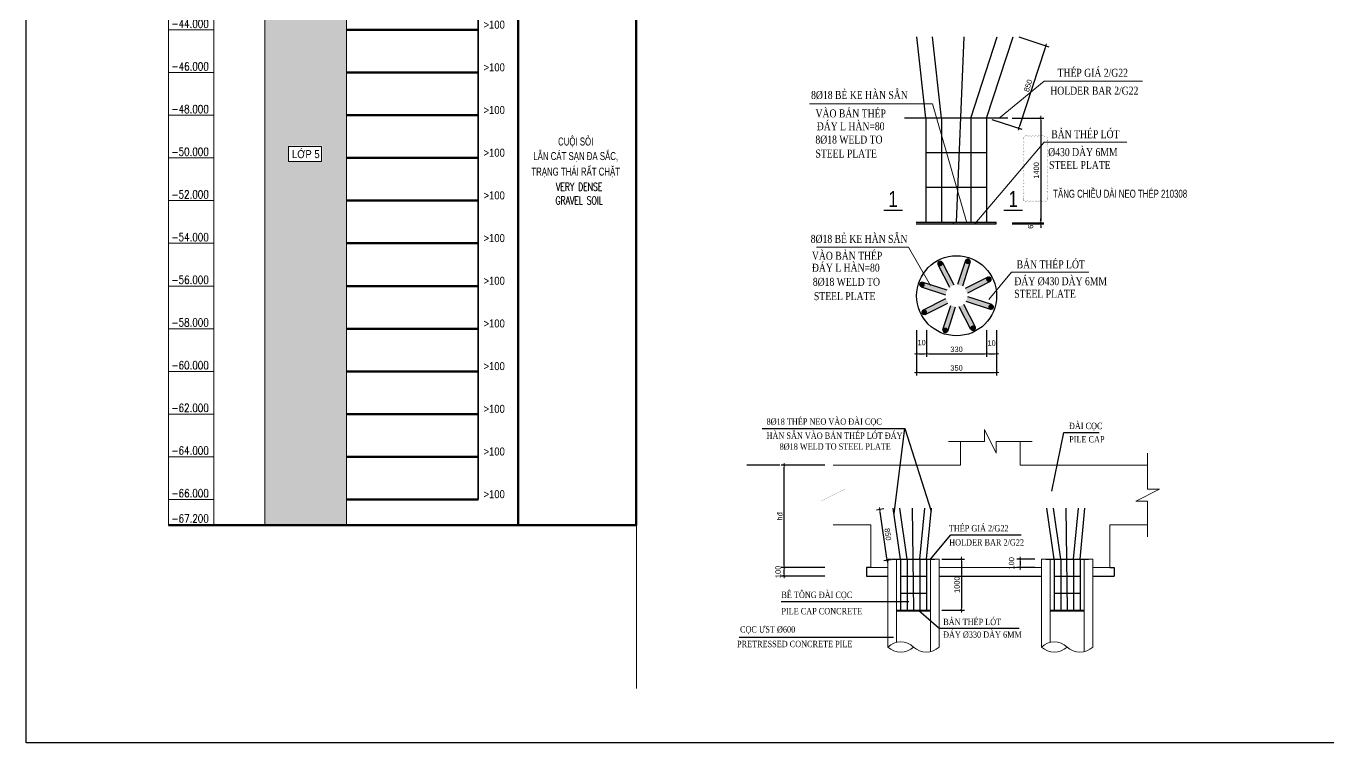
# Model space of a CAD drawing. Header units: millimetres. Extents: x -2123450 to -961021, y -260876 to 649159.
# Drawn here: x -1528125 to -1467108, y 92014 to 125605 of the extents above; entities that cross this region are included whole.
import ezdxf
from ezdxf.enums import TextEntityAlignment as Align

# ---------------------------------------------------------------- set-up
doc = ezdxf.new("R2010")
doc.units = ezdxf.units.MM
doc.header["$LTSCALE"] = 1000
doc.header["$MEASUREMENT"] = 0
doc.header["$PDMODE"] = 66
doc.layers.get('0').update_dxf_attribs({"linetype": 'CONTINUOUS'})
doc.layers.get('DEFPOINTS').update_dxf_attribs({"linetype": 'CONTINUOUS'})
for name, color, linetype in [('CHI', 1, 'CONTINUOUS'), ('dim', 7, 'CONTINUOUS'), ('STEEL', 4, 'CONTINUOUS'), ('TEXT', 7, 'CONTINUOUS')]:
    doc.layers.add(name, color=color, linetype=linetype)
for name, color, linetype, lineweight in [('NDC_S_BREAK-LINE', 1, 'CONTINUOUS', 15), ('NDC_S_CONTINUOUS', 3, 'CONTINUOUS', 20), ('NDC_S_DIM', 1, 'CONTINUOUS', 9), ('NDC_S_ENG TEXT', 2, 'CONTINUOUS', 9), ('NDC_S_FOUNDATION NAME', 7, 'CONTINUOUS', 20), ('NDC_S_HATCH MATERIAL', 8, 'CONTINUOUS', 13), ('NDC_S_LEADER', 1, 'CONTINUOUS', 9), ('NDC_S_LEVEL TEXT', 7, 'CONTINUOUS', 20), ('NDC_S_REBAR', 4, 'CONTINUOUS', 35), ('NDC_S_VN TITLE', 6, 'CONTINUOUS', 9)]:
    doc.layers.add(name, color=color, linetype=linetype, lineweight=lineweight)
doc.layers.add('NDC_S_REVISION', color=18, linetype='CONTINUOUS', lineweight=13, plot=False)
doc.styles.add('Arial', font='arial.ttf')
doc.styles.add('NDC_ARIAL', font='arial.ttf', dxfattribs={"width": 0.8})
doc.styles.add('NDC_ROMANS', font='romans.shx', dxfattribs={"width": 0.8, "bigfont": 'vns.shx'})
doc.styles.get("Standard").update_dxf_attribs({"font": 'romans.shx', "bigfont": 'vns.shx'})
doc.styles.add('TEXT2', font='', dxfattribs={"width": 0.75, "height": 250})
doc.styles.add('vntimeh.shx', font='vntimeh.shx', dxfattribs={"bigfont": 'vns.shx'})
doc.styles.get('TEXT2').set_extended_font_data('.VnArialH')
doc.dimstyles.new('NDC_1-25(25)', dxfattribs={"dimscale": 100, "dimtxt": 2.5, "dimasz": 1, "dimexe": 1.5, "dimexo": 0, "dimgap": 0.8, "dimtad": 1, "dimdec": 0, "dimlfac": 0.25, "dimdsep": 46, "dimtxsty": 'NDC_ARIAL', "dimblk": 'DIMMARK', "dimcen": 49999.938995, "dimdle": 1.5, "dimclrd": 1, "dimclre": 1, "dimclrt": 3, "dimadec": 0, "dimazin": 0, "dimtfac": 1, "dimtdec": 0, "dimtix": 1, "dimtmove": 2, "dimatfit": 3, "dimfxl": 1, "dimarcsym": 0})

# ---------------------------------------------------------------- blocks, each defined once
blk = doc.blocks.new('HK4')
at = {"layer": 'NDC_S_HATCH MATERIAL'}
h = blk.add_hatch(dxfattribs=at)
h.set_pattern_fill('GRAVEL', color=256, scale=1000)
h.set_pattern_definition([(228.012788, (383067.294, -436211.084), (-8000, -9000), [134.536, -13319.088]), (184.969741, (382977.294, -436311.084), (12000, 1000), [230.868, -22855.9248]), (132.510447, (382747.294, -436331.084), (10000, -11000), [162.788, -16116.0326]), (267.273689, (382357.294, -436581.084), (1000, 20000), [210.238, -20813.558]), (292.833654, (382347.294, -436791.084), (-5000, 12000), [206.155, -20409.3731]), (357.273689, (382427.294, -436981.084), (-20000, 1000), [210.238, -20813.558]), (37.6942405, (382637.294, -436991.084), (-13000, -10000), [278.029, -27524.8485]), (72.255328, (382857.294, -436821.084), (7000, 22000), [262.488, -25986.3215]), (121.429566, (382937.294, -436571.084), (-8000, 13000), [210.95, -20884.0731]), (175.236358, (382827.29, -436391.08), (11000, -1000), [240.832, -11800.7626]), (222.397438, (382587.294, -436371.084), (-12000, -11000), [311.448, -30833.375]), (138.814075, (383347.29, -436591.08), (-7000, 6000), [106.301, -10523.8448]), (171.469234, (383267.294, -436521.084), (13000, -2000), [202.237, -20021.5114]), (225, (383067.3, -436491.1), (-1e-13, -1000), [141.421, -1272.7926]), (203.19859, (382997.3, -436371.08), (5000, 2000), [76.158, -7539.6151]), (291.80141, (382927.3, -436401.08), (-1000, 3000), [107.703, -5277.4618]), (30.963757, (382967.3, -436501.08), (3000, 2000), [174.929, -5656.0229]), (161.56505, (383117.3, -436411.08), (2000, -1000), [126.491, -3035.7867]), (16.38954, (382347.294, -436401.084), (10000, 3000), [177.2, -17542.8451]), (70.346176, (382517.294, -436351.084), (-4000, -11000), [148.661, -14717.4077]), (293.19859, (383117.3, -436211.08), (-2000, 5000), [152.315, -7463.4581]), (343.61046, (383177.294, -436351.084), (-10000, 3000), [177.2, -17542.8451]), (339.443955, (382347.29, -437021.08), (-5000, 2000), [170.88, -8373.1237]), (294.77514, (382507.294, -437081.084), (-5000, 11000), [143.178, -14174.643]), (66.80141, (383127.3, -437211.08), (2000, 5000), [152.315, -7463.4581]), (17.354025, (383187.294, -437071.084), (-13000, -4000), [167.631, -16595.4236]), (69.443955, (382637.29, -437211.08), (-2000, -5000), [85.44, -8458.5637]), (101.309932, (383067.3, -437211.08), (-1000, 4000), [50.99, -5048.0295]), (165.963757, (383057.3, -437161.08), (3000, -1000), [206.155, -3916.9506]), (186.009006, (382857.294, -437111.084), (10000, 1000), [191.05, -18913.9232]), (303.69007, (382967.3, -436591.08), (-1000, 2000), [144.222, -3461.3293]), (353.157227, (383047.294, -436711.084), (17000, -2000), [251.794, -24927.5626]), (60.945396, (383297.29, -436741.08), (-4000, -7000), [102.956, -10192.6741]), (90, (383347.3, -436651.1), (-1000, 1000), [60, -940]), (120.256437, (382837.294, -437081.084), (4000, -7000), [138.924, -13753.52]), (48.012788, (382767.294, -436961.084), (8000, 9000), [269.072, -13184.552]), (0, (382947.3, -436761.1), (1000, 1000), [260, -740]), (325.304846, (383207.294, -436761.084), (10000, -7000), [158.114, -15653.2743]), (254.054604, (383337.3, -436851.08), (-1000, -4000), [145.602, -7134.5079]), (207.645975, (383297.294, -436991.084), (-19000, -10000), [237.065, -23469.4742]), (175.426079, (383087.294, -437101.084), (-13000, 1000), [250.799, -24829.0734])])
h.paths.add_polyline_path([(7175, -49467), (7175, -50132), (7201, -50132), (7201, -49418), (5665, -49418), (5665, -49467)], flags=16)
h.paths.add_polyline_path([(5618, -50160), (5618, -49467), (7175, -49467), (7175, -50160)], flags=16)
h.paths.add_polyline_path([(8333, -42000), (4509, -42000), (4509, -67200), (8333, -67200)])
at = {"layer": 'NDC_S_CONTINUOUS'}
for p, q in [((4509, -67200), (4509, 5871)), ((0, -67200), (0, 0)), ((2130, -67200), (2130, 0)), ((16381, -67199), (16380, 0)), ((8333, -67200), (8333, 0)), ((2130, -44000), (0, -44000)), ((2130, -46000), (0, -46000)), ((2130, -48000), (0, -48000)), ((2130, -50000), (0, -50000)), ((2130, -52000), (0, -52000)), ((2130, -54000), (0, -54000)), ((2130, -56000), (0, -56000)), ((2130, -58000), (0, -58000)), ((2130, -60000), (0, -60000)), ((2130, -62000), (0, -62000)), ((2130, -64000), (0, -64000)), ((2130, -66000), (0, -66000))]:
    blk.add_line(p, q, dxfattribs=at)
at = {"layer": 'NDC_S_CONTINUOUS', "lineweight": 100}
for p, q in [((8333, -44000), (14508, -44000)), ((8333, -46000), (14508, -46000)), ((8333, -48000), (14508, -48000)), ((8333, -50000), (14508, -50000)), ((8333, -52000), (14508, -52000)), ((8333, -54000), (14508, -54000)), ((8333, -56000), (14508, -56000)), ((8333, -58000), (14508, -58000)), ((8333, -60000), (14508, -60000)), ((8333, -62000), (14508, -62000)), ((8333, -64000), (14508, -64000)), ((8333, -66000), (14508, -66000))]:
    blk.add_line(p, q, dxfattribs=at)
at = {"layer": 'NDC_S_CONTINUOUS'}
for centre, start, end in [((1, -67199), 180, 270), ((15763, -67199), 270, 0), ((16380, -67199), 270, 0)]:
    blk.add_arc(centre, 1, start, end, dxfattribs=at)
at = {"layer": 'NDC_S_DIM'}
blk.add_lwpolyline([(5618, -49467), (7175, -49467), (7175, -50160), (5618, -50160)], close=True, dxfattribs=at)
at = {"layer": 'NDC_S_REBAR', "color": 3}
blk.add_line((14508, -42000), (14508, -66000), dxfattribs=at)
at = {"layer": 'NDC_S_ENG TEXT', "style": 'NDC_ROMANS', "width": 0.8}
for s, p in [('-44.000', (137, -43898)), ('-46.000', (137, -45898)), ('-48.000', (137, -47898)), ('-50.000', (137, -49898)), ('-52.000', (137, -51898)), ('-54.000', (137, -53898)), ('-56.000', (137, -55898)), ('-58.000', (137, -57898)), ('-60.000', (137, -59898)), ('-62.000', (137, -61898)), ('-64.000', (137, -63898)), ('-66.000', (137, -65898)), ('-67.200', (137, -67080))]:
    blk.add_text(s, height=375, dxfattribs=at).set_placement(p)
at = {"layer": 'NDC_S_LEVEL TEXT', "style": 'NDC_ARIAL', "width": 0.85}
for p in [(15260, -43754), (15260, -45754), (15260, -47754), (15260, -49754), (15260, -51754), (15260, -53754), (15260, -55754), (15260, -57754), (15260, -59754), (15260, -61754), (15260, -63754), (15260, -65754)]:
    blk.add_text('>100', height=375, dxfattribs=at).set_placement(p, align=Align.MIDDLE)
at = {"layer": 'NDC_S_VN TITLE', "style": 'NDC_ARIAL', "width": 0.85}
blk.add_text('LỚP 5', height=375, dxfattribs=at).set_placement((6433, -49775), align=Align.MIDDLE)
blk = doc.blocks.new('TRỤ DC HK4-B3')
at = {"layer": 'NDC_S_CONTINUOUS', "lineweight": 100}
blk.add_line((16381, -73070), (0, -73071), dxfattribs=at)
blk.add_lwpolyline([(16380, -5871), (21923, -5871), (21923, -73071), (16380, -73071)], close=True, dxfattribs=at)
at = {"color": 3}
blk.add_blockref('HK4', (0, -5871), dxfattribs=at)
at = {"layer": 'NDC_S_FOUNDATION NAME', "color": 2, "style": 'NDC_ARIAL', "width": 0.7}
for s, p in [('CUỘI SỎI', (19082, -55085)), ('LẪN CÁT SẠN ĐA SẮC,', (19082, -55767)), ('TRẠNG THÁI RẤT CHẶT', (19082, -56496))]:
    blk.add_text(s, height=375, dxfattribs=at).set_placement(p, align=Align.MIDDLE)
at = {"layer": 'TEXT', "color": 3, "linetype": 'Continuous', "ltscale": 0.8, "width": 0.7}
for s, p in [('VERY DENSE', (19245, -57221)), ('GRAVEL SOIL', (19245, -57862))]:
    blk.add_text(s, height=375, dxfattribs=at).set_placement(p, align=Align.MIDDLE_CENTER)
blk = doc.blocks.new('DIMMARK')
at = {"layer": 'NDC_S_DIM', "color": 1}
blk.add_line((-1.5, 0), (1, 0), dxfattribs=at)
at = {"layer": 'NDC_S_DIM', "color": 2, "const_width": 0.15}
blk.add_lwpolyline([(-0.5, -0.5), (0.5, 0.5)], dxfattribs=at)
blk = doc.blocks.new('*D501')
at = {"layer": 'DEFPOINTS', "color": 0, "transparency": 16777216}
for p in [(-1481912, 121294), (-1481912, 116384), (-1480567, 116384)]:
    blk.add_point(p, dxfattribs=at)
at = {"layer": 'NDC_S_DIM', "color": 1, "lineweight": -2, "transparency": 16777216}
for p, q in [((-1481912, 121294), (-1480417, 121294)), ((-1480567, 121194), (-1480567, 116484)), ((-1481912, 116384), (-1480417, 116384))]:
    blk.add_line(p, q, dxfattribs=at)
at = {"layer": 'NDC_S_DIM', "color": 1, "lineweight": -2, "transparency": 16777216, "xscale": 100, "yscale": 100, "zscale": 100}
for p, rotation in [((-1480567, 121294), 90), ((-1480567, 116384), 270)]:
    blk.add_blockref('DIMMARK', p, dxfattribs=dict(at, rotation=rotation))
at = {"layer": 'NDC_S_DIM', "color": 3, "lineweight": 100, "transparency": 16777216, "insert": (-1480775, 118839), "char_height": 250, "attachment_point": 5, "rotation": 90, "style": 'NDC_ARIAL'}
blk.add_mtext('1400', dxfattribs=at)
blk = doc.blocks.new('*D486')
at = {"layer": 'DEFPOINTS', "color": 0, "transparency": 16777216}
for p in [(-1481912, 116384), (-1481912, 116344), (-1480567, 116344)]:
    blk.add_point(p, dxfattribs=at)
at = {"layer": 'NDC_S_DIM', "color": 1, "lineweight": -2, "transparency": 16777216}
for p, q in [((-1480567, 116484), (-1480567, 116584)), ((-1481912, 116384), (-1480417, 116384)), ((-1481912, 116344), (-1480417, 116344)), ((-1480567, 116384), (-1480567, 116344)), ((-1480567, 116244), (-1480567, 116144))]:
    blk.add_line(p, q, dxfattribs=at)
at = {"layer": 'NDC_S_DIM', "color": 1, "lineweight": -2, "transparency": 16777216, "xscale": 100, "yscale": 100, "zscale": 100}
for p, rotation in [((-1480567, 116384), 270), ((-1480567, 116344), 90)]:
    blk.add_blockref('DIMMARK', p, dxfattribs=dict(at, rotation=rotation))
at = {"layer": 'NDC_S_DIM', "color": 3, "lineweight": 100, "transparency": 16777216, "insert": (-1481044, 116198), "char_height": 250, "width": 28.95, "attachment_point": 5, "rotation": 90, "style": 'NDC_ARIAL'}
blk.add_mtext('6', dxfattribs=at)
blk = doc.blocks.new('*D487')
at = {"layer": 'DEFPOINTS', "color": 0, "transparency": 16777216}
for p in [(-1486390, 111357), (-1485920, 111357), (-1485920, 110251)]:
    blk.add_point(p, dxfattribs=at)
at = {"layer": 'NDC_S_DIM', "color": 1, "lineweight": -2, "transparency": 16777216}
for p, q in [((-1486390, 111357), (-1486390, 110101)), ((-1485920, 111357), (-1485920, 110101)), ((-1486290, 110251), (-1486020, 110251))]:
    blk.add_line(p, q, dxfattribs=at)
at = {"layer": 'NDC_S_DIM', "color": 1, "lineweight": -2, "transparency": 16777216, "xscale": 100, "yscale": 100, "zscale": 100, "rotation": 180}
blk.add_blockref('DIMMARK', (-1486390, 110251), dxfattribs=at)
at = {"layer": 'NDC_S_DIM', "color": 1, "lineweight": -2, "transparency": 16777216, "xscale": 100, "yscale": 100, "zscale": 100}
blk.add_blockref('DIMMARK', (-1485920, 110251), dxfattribs=at)
at = {"layer": 'NDC_S_DIM', "color": 3, "lineweight": 100, "transparency": 16777216, "insert": (-1486155, 110772), "char_height": 250, "attachment_point": 5, "style": 'NDC_ARIAL'}
blk.add_mtext('10', dxfattribs=at)
blk = doc.blocks.new('*D488')
at = {"layer": 'DEFPOINTS', "color": 0, "transparency": 16777216}
for p in [(-1485920, 111357), (-1483108, 111357), (-1483108, 110251)]:
    blk.add_point(p, dxfattribs=at)
at = {"layer": 'NDC_S_DIM', "color": 1, "lineweight": -2, "transparency": 16777216}
for p, q in [((-1485920, 111357), (-1485920, 110101)), ((-1483108, 111357), (-1483108, 110101)), ((-1485820, 110251), (-1483208, 110251))]:
    blk.add_line(p, q, dxfattribs=at)
at = {"layer": 'NDC_S_DIM', "color": 1, "lineweight": -2, "transparency": 16777216, "xscale": 100, "yscale": 100, "zscale": 100, "rotation": 180}
blk.add_blockref('DIMMARK', (-1485920, 110251), dxfattribs=at)
at = {"layer": 'NDC_S_DIM', "color": 1, "lineweight": -2, "transparency": 16777216, "xscale": 100, "yscale": 100, "zscale": 100}
blk.add_blockref('DIMMARK', (-1483108, 110251), dxfattribs=at)
at = {"layer": 'NDC_S_DIM', "color": 3, "lineweight": 100, "transparency": 16777216, "insert": (-1484514, 110458), "char_height": 250, "attachment_point": 5, "style": 'NDC_ARIAL'}
blk.add_mtext('330', dxfattribs=at)
blk = doc.blocks.new('*D489')
at = {"layer": 'DEFPOINTS', "color": 0, "transparency": 16777216}
for p in [(-1483109, 111357), (-1482640, 111357), (-1482640, 110251)]:
    blk.add_point(p, dxfattribs=at)
at = {"layer": 'NDC_S_DIM', "color": 1, "lineweight": -2, "transparency": 16777216}
for p, q in [((-1483109, 111357), (-1483109, 110101)), ((-1482640, 111357), (-1482640, 110101)), ((-1483009, 110251), (-1482740, 110251))]:
    blk.add_line(p, q, dxfattribs=at)
at = {"layer": 'NDC_S_DIM', "color": 1, "lineweight": -2, "transparency": 16777216, "xscale": 100, "yscale": 100, "zscale": 100, "rotation": 180}
blk.add_blockref('DIMMARK', (-1483109, 110251), dxfattribs=at)
at = {"layer": 'NDC_S_DIM', "color": 1, "lineweight": -2, "transparency": 16777216, "xscale": 100, "yscale": 100, "zscale": 100}
blk.add_blockref('DIMMARK', (-1482640, 110251), dxfattribs=at)
at = {"layer": 'NDC_S_DIM', "color": 3, "lineweight": 100, "transparency": 16777216, "insert": (-1482875, 110749), "char_height": 250, "attachment_point": 5, "style": 'NDC_ARIAL'}
blk.add_mtext('10', dxfattribs=at)
blk = doc.blocks.new('*D490')
at = {"layer": 'DEFPOINTS', "color": 0, "transparency": 16777216}
for p in [(-1486390, 111357), (-1482640, 111357), (-1482640, 109374)]:
    blk.add_point(p, dxfattribs=at)
at = {"layer": 'NDC_S_DIM', "color": 1, "lineweight": -2, "transparency": 16777216}
for p, q in [((-1486390, 111357), (-1486390, 109224)), ((-1482640, 111357), (-1482640, 109224)), ((-1486290, 109374), (-1482740, 109374))]:
    blk.add_line(p, q, dxfattribs=at)
at = {"layer": 'NDC_S_DIM', "color": 1, "lineweight": -2, "transparency": 16777216, "xscale": 100, "yscale": 100, "zscale": 100, "rotation": 180}
blk.add_blockref('DIMMARK', (-1486390, 109374), dxfattribs=at)
at = {"layer": 'NDC_S_DIM', "color": 1, "lineweight": -2, "transparency": 16777216, "xscale": 100, "yscale": 100, "zscale": 100}
blk.add_blockref('DIMMARK', (-1482640, 109374), dxfattribs=at)
at = {"layer": 'NDC_S_DIM', "color": 3, "lineweight": 100, "transparency": 16777216, "insert": (-1484515, 109582), "char_height": 250, "attachment_point": 5, "style": 'NDC_ARIAL'}
blk.add_mtext('350', dxfattribs=at)
blk = doc.blocks.new('*D491')
at = {"layer": 'DEFPOINTS', "color": 0, "transparency": 16777216}
for p in [(-1481593, 125096), (-1482858, 121229), (-1481594, 120816)]:
    blk.add_point(p, dxfattribs=at)
at = {"layer": 'NDC_S_DIM', "color": 1, "lineweight": -2, "transparency": 16777216}
for p, q in [((-1481593, 125096), (-1480187, 124637)), ((-1480360, 124588), (-1481563, 120911)), ((-1482858, 121229), (-1481451, 120769))]:
    blk.add_line(p, q, dxfattribs=at)
at = {"layer": 'NDC_S_DIM', "color": 1, "lineweight": -2, "transparency": 16777216, "xscale": 100, "yscale": 100, "zscale": 100}
for p, rotation in [((-1480329, 124683), 71.89224726261142), ((-1481594, 120816), 251.8922472626114)]:
    blk.add_blockref('DIMMARK', p, dxfattribs=dict(at, rotation=rotation))
at = {"layer": 'NDC_S_DIM', "color": 3, "lineweight": 100, "transparency": 16777216, "insert": (-1481159, 122814), "char_height": 250, "attachment_point": 5, "rotation": 71.89225, "style": 'NDC_ARIAL'}
blk.add_mtext('850', dxfattribs=at)
blk = doc.blocks.new('*D492')
at = {"layer": 'DEFPOINTS', "color": 0, "transparency": 16777216}
for p in [(-1492590, 100230), (-1490690, 100230), (-1490690, 99830)]:
    blk.add_point(p, dxfattribs=at)
at = {"layer": 'NDC_S_DIM', "color": 1, "lineweight": -2, "transparency": 16777216}
for p, q in [((-1490690, 100230), (-1492740, 100230)), ((-1492590, 99930), (-1492590, 100130)), ((-1490690, 99830), (-1492740, 99830))]:
    blk.add_line(p, q, dxfattribs=at)
at = {"layer": 'NDC_S_DIM', "color": 1, "lineweight": -2, "transparency": 16777216, "xscale": 100, "yscale": 100, "zscale": 100}
for p, rotation in [((-1492590, 100230), 90), ((-1492590, 99830), 270)]:
    blk.add_blockref('DIMMARK', p, dxfattribs=dict(at, rotation=rotation))
at = {"layer": 'NDC_S_DIM', "color": 3, "lineweight": 100, "transparency": 16777216, "insert": (-1492879, 100030), "char_height": 250, "attachment_point": 5, "rotation": 90, "style": 'NDC_ARIAL'}
blk.add_mtext('100', dxfattribs=at)
blk = doc.blocks.new('*D493')
at = {"layer": 'DEFPOINTS', "color": 0, "transparency": 16777216}
for p in [(-1492590, 105030), (-1490690, 105030), (-1490690, 100230)]:
    blk.add_point(p, dxfattribs=at)
at = {"layer": 'NDC_S_DIM', "color": 1, "lineweight": -2, "transparency": 16777216}
for p, q in [((-1490690, 105030), (-1492740, 105030)), ((-1492590, 100330), (-1492590, 104930)), ((-1490690, 100230), (-1492740, 100230))]:
    blk.add_line(p, q, dxfattribs=at)
at = {"layer": 'NDC_S_DIM', "color": 1, "lineweight": -2, "transparency": 16777216, "xscale": 100, "yscale": 100, "zscale": 100}
for p, rotation in [((-1492590, 105030), 90), ((-1492590, 100230), 270)]:
    blk.add_blockref('DIMMARK', p, dxfattribs=dict(at, rotation=rotation))
at = {"layer": 'NDC_S_DIM', "color": 3, "lineweight": 100, "transparency": 16777216, "insert": (-1492797, 102630), "char_height": 250, "attachment_point": 5, "rotation": 90, "style": 'NDC_ARIAL'}
blk.add_mtext('hđ', dxfattribs=at)
blk = doc.blocks.new('*D494')
at = {"layer": 'DEFPOINTS', "color": 0, "transparency": 16777216}
for p in [(-1488112, 102948), (-1487916, 102976, 17458), (-1487574, 100599, 17458)]:
    blk.add_point(p, dxfattribs=at)
at = {"layer": 'NDC_S_DIM', "color": 1, "lineweight": -2, "transparency": 16777216}
for p, q in [((-1487916, 102976), (-1488260, 102927)), ((-1487784, 100670), (-1488097, 102849)), ((-1487574, 100599), (-1487918, 100550))]:
    blk.add_line(p, q, dxfattribs=at)
at = {"layer": 'NDC_S_DIM', "color": 1, "lineweight": -2, "transparency": 16777216, "xscale": 99.99999999999999, "yscale": 99.99999999999999, "zscale": 99.99999999999999}
for p, rotation in [((-1488112, 102948), 98.18481867538978), ((-1487770, 100571), 278.1848186753898)]:
    blk.add_blockref('DIMMARK', p, dxfattribs=dict(at, rotation=rotation))
at = {"layer": 'NDC_S_DIM', "color": 3, "lineweight": 100, "transparency": 16777216, "insert": (-1487735, 101789), "char_height": 250, "attachment_point": 5, "rotation": 278.18482, "style": 'NDC_ARIAL'}
blk.add_mtext('850', dxfattribs=at)
blk = doc.blocks.new('*D495')
at = {"layer": 'DEFPOINTS', "color": 0, "transparency": 16777216}
for p in [(-1485203, 100630, 17458), (-1485203, 98230, 17458), (-1484286, 98230)]:
    blk.add_point(p, dxfattribs=at)
at = {"layer": 'NDC_S_DIM', "color": 1, "lineweight": -2, "transparency": 16777216}
for p, q in [((-1485203, 100630), (-1484136, 100630)), ((-1484286, 100530), (-1484286, 98330)), ((-1485203, 98230), (-1484136, 98230))]:
    blk.add_line(p, q, dxfattribs=at)
at = {"layer": 'NDC_S_DIM', "color": 1, "lineweight": -2, "transparency": 16777216, "xscale": 100, "yscale": 100, "zscale": 100}
for p, rotation in [((-1484286, 100630), 90), ((-1484286, 98230), 270)]:
    blk.add_blockref('DIMMARK', p, dxfattribs=dict(at, rotation=rotation))
at = {"layer": 'NDC_S_DIM', "color": 3, "lineweight": 100, "transparency": 16777216, "insert": (-1484493, 99430), "char_height": 250, "attachment_point": 5, "rotation": 90, "style": 'NDC_ARIAL'}
blk.add_mtext('1000', dxfattribs=at)
blk = doc.blocks.new('A$C759A4F02')
at = {"layer": 'NDC_S_BREAK-LINE'}
for centre, start, end in [((300, -184, -8729), 45.573, 134.427), ((300, 429, -8729), 225.573, 314.427), ((900, 429, -8729), 225.573, 314.427)]:
    blk.add_arc(centre, 429, start, end, dxfattribs=at)
blk = doc.blocks.new('*D496')
at = {"layer": 'DEFPOINTS', "color": 0, "transparency": 16777216}
for p in [(-1481541, 100230), (-1480850, 100630), (-1480850, 100230)]:
    blk.add_point(p, dxfattribs=at)
at = {"layer": 'NDC_S_DIM', "color": 1, "lineweight": -2, "transparency": 16777216}
for p, q in [((-1480850, 100630), (-1481691, 100630)), ((-1480850, 100230), (-1481691, 100230)), ((-1481541, 100530), (-1481541, 100330))]:
    blk.add_line(p, q, dxfattribs=at)
at = {"layer": 'NDC_S_DIM', "color": 1, "lineweight": -2, "transparency": 16777216, "xscale": 100, "yscale": 100, "zscale": 100}
for p, rotation in [((-1481541, 100630), 90), ((-1481541, 100230), 270)]:
    blk.add_blockref('DIMMARK', p, dxfattribs=dict(at, rotation=rotation))
at = {"layer": 'NDC_S_DIM', "color": 3, "lineweight": 100, "transparency": 16777216, "insert": (-1481937, 100430), "char_height": 250, "attachment_point": 5, "rotation": 90, "style": 'NDC_ARIAL'}
blk.add_mtext('100', dxfattribs=at)
blk = doc.blocks.new('*U1676')
at = {"layer": 'STEEL'}
blk.add_hatch(color=256, dxfattribs=at).paths.add_polyline_path([(546, -298), (619, -71), (-515, 298), (-589, 71)])
for p, q in [((-589, 71), (-515, 298)), ((-589, 71), (546, -298)), ((-515, 298), (619, -71))]:
    blk.add_line(p, q, dxfattribs=at)
at = {"layer": 'STEEL', "const_width": 134}
blk.add_lwpolyline([(-532, 248, -1), (-573, 121, -1)], format="xyb", close=True, dxfattribs=at)
blk = doc.blocks.new('*U1677')
at = {"layer": 'NDC_S_CONTINUOUS', "color": 0, "linetype": 'ByBlock', "lineweight": -2, "transparency": 16777216}
for p, rotation in [((-1655048, 217620), 315), ((-1654192, 217691), 269.9999999999999), ((-1653537, 217136), 225.0000000000001), ((-1655533, 216108), 45.00000000000003), ((-1654877, 215553), 90), ((-1654021, 215624), 135.0000000000001), ((-1653466, 216280), 180)]:
    blk.add_blockref('*U1676', p, dxfattribs=dict(at, rotation=rotation))
blk.add_blockref('*U1676', (-1655604, 216965), dxfattribs=at)

msp = doc.modelspace()

# ---------------------------------------------------------------- hatches: boundary and pattern name
at = {"layer": 'STEEL'}
msp.add_hatch(color=256, dxfattribs=at).paths.add_polyline_path([(-1482661.69, 116344.18), (-1482661.69, 116419.18), (-1486411.69, 116419.18), (-1486411.69, 116344.18)])

# ---------------------------------------------------------------- linework, layer by layer
at = {"layer": 'CHI'}
for p, q in [((-1493632.25, 106746.18), (-1486942.27, 106746.18)), ((-1487446.16, 102761.33), (-1486942.27, 106746.18)), ((-1486942.27, 106746.18), (-1485708.84, 102870.02)), ((-1480055.27, 103813.03), (-1479493.75, 106555.83)), ((-1479493.75, 106555.83), (-1477824.8, 106555.83)), ((-1492789.52, 105030.38), (-1494351.45, 105030.38)), ((-1488532.54, 100230.38), (-1488732.54, 100230.38)), ((-1488732.54, 100230.38), (-1488732.54, 99830.38)), ((-1477331.66, 100230.38), (-1477131.66, 100230.38)), ((-1477131.66, 100230.38), (-1477131.66, 99830.38)), ((-1488732.54, 99830.38), (-1487731.66, 99830.38)), ((-1485331.66, 99830.38), (-1480531.66, 99830.38)), ((-1478131.66, 99830.38), (-1477131.66, 99830.38)), ((-1486747.66, 98629.67, -17457.71), (-1492731.66, 98629.67, -17457.71)), ((-1486295.66, 98230.38), (-1485331.66, 97391.16, -13419.53)), ((-1485331.66, 97391.16, -13419.53), (-1481584.88, 97391.16, -13419.53)), ((-1487473.66, 96959.07, -17457.71), (-1494707.7, 96959.07, -17457.71))]:
    msp.add_line(p, q, dxfattribs=at)
msp.add_lwpolyline([(-1485731.66, 100630.38), (-1484782.23, 101764.06), (-1481490.39, 101764.06)], dxfattribs=at)
at = {"layer": 'DEFPOINTS'}
msp.add_lwpolyline([(-1528125.18, 181113.77), (-1401975.18, 181113.77), (-1401975.18, 92013.77), (-1528125.18, 92013.77)], close=True, dxfattribs=at)
at = {"layer": 'NDC_S_BREAK-LINE', "flags": 128}
for points in [[(-1484891.66, 106145.62), (-1483211.66, 106145.62), (-1483211.66, 106705.62), (-1482651.66, 105585.62), (-1482651.66, 106145.62), (-1480971.66, 106145.62)], [(-1475560.22, 101670.38), (-1475560.22, 103350.38), (-1476120.22, 103350.38), (-1475000.22, 103910.38), (-1475560.22, 103910.38), (-1475560.22, 105590.38)]]:
    msp.add_lwpolyline(points, dxfattribs=at)
at = {"layer": 'NDC_S_BREAK-LINE', "const_width": 7.5, "flags": 128}
msp.add_lwpolyline([(-1490303.09, 101670.38), (-1490303.09, 103350.38), (-1490863.09, 103350.38), (-1489743.09, 103910.38), (-1490303.09, 103910.38), (-1490303.09, 105590.38)], dxfattribs=at)
at = {"layer": 'NDC_S_CONTINUOUS'}
for p, q in [((-1499510.6, 94563.77), (-1499510.6, 175295.06)), ((-1484331.66, 106145.62), (-1484331.66, 105030.38)), ((-1481531.66, 106145.62), (-1481531.66, 105030.38)), ((-1490303.09, 105030.38), (-1484331.66, 105030.38)), ((-1481531.66, 105030.38), (-1475560.22, 105030.38)), ((-1505066.25, 102225.27), (-1521445.25, 102224.27)), ((-1488531.66, 102230.38), (-1490303.09, 102230.38)), ((-1488532.54, 102230.38), (-1488532.54, 100230.38)), ((-1477331.66, 102230.38), (-1477331.66, 100230.38)), ((-1477331.66, 102230.38), (-1475560.22, 102230.38)), ((-1488532.54, 100230.38), (-1487731.66, 100230.38)), ((-1487731.66, 100230.38), (-1487731.66, 100630.38)), ((-1487731.66, 100630.38), (-1487331.66, 100630.38)), ((-1487731.66, 99845.22), (-1487731.66, 100230.38)), ((-1487331.66, 96729.5, -16582.18), (-1487331.66, 100630.38)), ((-1485731.66, 100630.38), (-1485331.66, 100630.38)), ((-1485731.66, 96286.78, -18464.14), (-1485731.66, 100630.38)), ((-1485331.66, 100230.38), (-1485331.66, 100630.38)), ((-1485331.66, 100230.38), (-1480531.66, 100230.38)), ((-1485331.66, 99845.22), (-1485331.66, 100230.38)), ((-1480531.66, 100230.38), (-1480531.66, 100630.38)), ((-1480531.66, 100630.38), (-1480131.66, 100630.38)), ((-1480531.66, 99845.22), (-1480531.66, 100230.38)), ((-1480131.66, 96729.5, -16582.18), (-1480131.66, 100630.38)), ((-1478531.66, 96286.78, -18464.14), (-1478531.66, 100630.38)), ((-1478531.66, 100630.38), (-1478131.66, 100630.38)), ((-1478131.66, 100230.38), (-1478131.66, 100630.38)), ((-1478131.66, 100230.38), (-1477331.66, 100230.38)), ((-1478131.66, 99845.22), (-1478131.66, 100230.38)), ((-1487731.66, 99645.22), (-1487731.66, 99845.22)), ((-1487731.66, 96508.14, -17457.71), (-1487731.66, 99645.22)), ((-1485331.66, 99645.22), (-1485331.66, 99845.22)), ((-1485331.66, 96508.14, -17457.71), (-1485331.66, 99645.22)), ((-1480531.66, 99645.22), (-1480531.66, 99845.22)), ((-1480531.66, 96508.14, -17457.71), (-1480531.66, 99645.22)), ((-1478131.66, 99645.22), (-1478131.66, 99845.22)), ((-1478131.66, 96508.14, -17457.71), (-1478131.66, 99645.22))]:
    msp.add_line(p, q, dxfattribs=at)
at = {"layer": 'NDC_S_LEADER'}
for p, q in [((-1485634.31, 121956.89), (-1491409.84, 121956.89)), ((-1484026.69, 116384.18), (-1485634.31, 121956.89)), ((-1483661.69, 116344.18), (-1480408.84, 120171.68)), ((-1480408.84, 120171.68), (-1476536.52, 120171.68)), ((-1486770.72, 115249.01), (-1491083.22, 115249.01)), ((-1485731.86, 113446.2), (-1486770.72, 115249.01)), ((-1483001.94, 112797.87), (-1481939.19, 114072.89)), ((-1481939.19, 114072.89), (-1478321.69, 114072.89))]:
    msp.add_line(p, q, dxfattribs=at)
msp.add_lwpolyline([(-1482517.04, 121294.18), (-1480402.93, 123028.65), (-1475803.12, 123028.65)], dxfattribs=at)
at = {"layer": 'NDC_S_REVISION'}
msp.add_lwpolyline([(-1481347.36, 117424.94, 0, 15.01, 0.52056705), (-1481197.21, 117424.94, 0, 15.01, 0.52056705), (-1481047.06, 117424.94, 0, 15.01, 0.52056705), (-1480896.92, 117424.94, 0, 15.01, 0.52056705), (-1480746.77, 117424.94, 0, 15.01, 0.52056705), (-1480596.62, 117424.94, 0, 15.01, 0.52056705), (-1480446.47, 117424.94, 0, 15.01, 0.52056705), (-1480296.32, 117424.94, 0, 15.01, 0.52056705), (-1480279.49, 117558.26, 0, 15.01, 0.52056705), (-1480279.49, 117708.4, 0, 15.01, 0.52056705), (-1480279.49, 117858.55, 0, 15.01, 0.52056705), (-1480279.49, 118008.7, 0, 15.01, 0.52056705), (-1480279.49, 118158.85, 0, 15.01, 0.52056705), (-1480279.49, 118309, 0, 15.01, 0.52056705), (-1480279.49, 118459.15, 0, 15.01, 0.52056705), (-1480279.49, 118609.3, 0, 15.01, 0.52056705), (-1480279.49, 118759.44, 0, 15.01, 0.52056705), (-1480279.49, 118909.59, 0, 15.01, 0.52056705), (-1480279.49, 119059.74, 0, 15.01, 0.52056705), (-1480279.49, 119209.89, 0, 15.01, 0.52056705), (-1480279.49, 119360.04, 0, 15.01, 0.52056705), (-1480279.49, 119510.19, 0, 15.01, 0.52056705), (-1480279.49, 119660.33, 0, 15.01, 0.52056705), (-1480279.49, 119810.48, 0, 15.01, 0.52056705), (-1480279.49, 119960.63, 0, 15.01, 0.52056705), (-1480279.49, 120110.78, 0, 15.01, 0.52056705), (-1480279.49, 120260.93, 0, 15.01, 0.52056705), (-1480279.49, 120411.08, 0, 15.01, 0.52056705), (-1480414.39, 120426.33, 0, 15.01, 0.52056705), (-1480564.53, 120426.33, 0, 15.01, 0.52056705), (-1480714.68, 120426.33, 0, 15.01, 0.52056705), (-1480864.83, 120426.33, 0, 15.01, 0.52056705), (-1481014.98, 120426.33, 0, 15.01, 0.52056705), (-1481165.13, 120426.33, 0, 15.01, 0.52056705), (-1481315.28, 120426.33, 0, 15.01, 0.52056705), (-1481347.36, 120308.27, 0, 15.01, 0.52056705), (-1481347.36, 120158.12, 0, 15.01, 0.52056705), (-1481347.36, 120007.97, 0, 15.01, 0.52056705), (-1481347.36, 119857.82, 0, 15.01, 0.52056705), (-1481347.36, 119707.68, 0, 15.01, 0.52056705), (-1481347.36, 119557.53, 0, 15.01, 0.52056705), (-1481347.36, 119407.38, 0, 15.01, 0.52056705), (-1481347.36, 119257.23, 0, 15.01, 0.52056705), (-1481347.36, 119107.08, 0, 15.01, 0.52056705), (-1481347.36, 118956.93, 0, 15.01, 0.52056705), (-1481347.36, 118806.78, 0, 15.01, 0.52056705), (-1481347.36, 118656.64, 0, 15.01, 0.52056705), (-1481347.36, 118506.49, 0, 15.01, 0.52056705), (-1481347.36, 118356.34, 0, 15.01, 0.52056705), (-1481347.36, 118206.19, 0, 15.01, 0.52056705), (-1481347.36, 118056.04, 0, 15.01, 0.52056705), (-1481347.36, 117905.89, 0, 15.01, 0.52056705), (-1481347.36, 117755.75, 0, 15.01, 0.52056705), (-1481347.36, 117605.6, 0, 15.01, 0.52056705)], format="xyseb", close=True, dxfattribs=at)
at = {"layer": 'STEEL'}
for p, q in [((-1485961.69, 121294.18), (-1486377.56, 125096.5)), ((-1485221.06, 121294.18), (-1485636.94, 125096.5)), ((-1484167.26, 125096.5), (-1484536.69, 116419.18)), ((-1483852.31, 121294.18), (-1482604.34, 125096.5)), ((-1483111.69, 121294.18), (-1481863.71, 125096.5)), ((-1485961.69, 121294.18), (-1485961.69, 116419.18)), ((-1485221.06, 121294.18), (-1485221.06, 116419.18)), ((-1483852.31, 121294.18), (-1483852.31, 116419.18)), ((-1483111.69, 121294.18), (-1483111.69, 116419.18)), ((-1486411.69, 116419.18), (-1482661.69, 116419.18)), ((-1486411.69, 116344.18), (-1482661.69, 116344.18)), ((-1484661.69, 116344.18), (-1484661.69, 116384.18)), ((-1482661.69, 116344.18), (-1482661.69, 116419.18)), ((-1487139.66, 100630.38), (-1487481.53, 103007.27)), ((-1486831.66, 100630.38), (-1487173.53, 103007.27)), ((-1486588.61, 103018.3), (-1486531.66, 98230.38)), ((-1486231.66, 100630.38), (-1486003.68, 103007.27)), ((-1485923.66, 100630.38), (-1485695.68, 103007.27)), ((-1479939.66, 100630.38, 17457.71), (-1480281.53, 103007.27, 17457.71)), ((-1479631.66, 100630.38, 17457.71), (-1479973.53, 103007.27, 17457.71)), ((-1479388.61, 103018.3, 17457.71), (-1479331.66, 98230.38, 17457.71)), ((-1479031.66, 100630.38, 17457.71), (-1478803.68, 103007.27, 17457.71)), ((-1478723.66, 100630.38, 17457.71), (-1478495.68, 103007.27, 17457.71)), ((-1487139.66, 100630.38), (-1487139.66, 98230.38)), ((-1486831.66, 100630.38), (-1486831.66, 98230.38)), ((-1486231.66, 100630.38), (-1486231.66, 98230.38)), ((-1485923.66, 100630.38), (-1485923.66, 98230.38)), ((-1479939.66, 100630.38, 17457.71), (-1479939.66, 98230.38, 17457.71)), ((-1479631.66, 100630.38, 17457.71), (-1479631.66, 98230.38, 17457.71)), ((-1479031.66, 100630.38, 17457.71), (-1479031.66, 98230.38, 17457.71)), ((-1478723.66, 100630.38, 17457.71), (-1478723.66, 98230.38, 17457.71)), ((-1487331.66, 98230.38), (-1485731.66, 98230.38)), ((-1487331.66, 98198.38), (-1485731.66, 98198.38)), ((-1480131.66, 98230.38), (-1478531.66, 98230.38)), ((-1480131.66, 98198.38), (-1478531.66, 98198.38))]:
    msp.add_line(p, q, dxfattribs=at)
at = {"layer": 'STEEL', "ltscale": 15}
for p, q in [((-1482111.69, 121294.18), (-1486961.69, 121294.18)), ((-1483111.69, 121294.18), (-1485961.69, 121294.18)), ((-1483111.69, 119669.18), (-1485961.69, 119669.18)), ((-1483111.69, 118044.18), (-1485961.69, 118044.18)), ((-1487139.66, 100630.38), (-1485923.66, 100630.38)), ((-1479939.66, 100630.38, 17457.71), (-1478723.66, 100630.38, 17457.71)), ((-1487139.66, 99830.38), (-1485923.66, 99830.38)), ((-1479939.66, 99830.38, 17457.71), (-1478723.66, 99830.38, 17457.71)), ((-1487139.66, 99030.38), (-1485923.66, 99030.38)), ((-1479939.66, 99030.38, 17457.71), (-1478723.66, 99030.38, 17457.71))]:
    msp.add_line(p, q, dxfattribs=at)
at = {"layer": 'STEEL'}
for points in [[(-1487531.66, 100630.38), (-1485531.66, 100630.38)], [(-1480331.66, 100630.38), (-1478331.66, 100630.38)]]:
    msp.add_lwpolyline(points, dxfattribs=at)
msp.add_circle((-1484514.64, 112965.55), 1875, dxfattribs=at)
msp.add_circle((-1484514.64, 112965.55), 1875, dxfattribs=at)
msp.add_circle((-1484514.64, 112965.55), 1875, dxfattribs=at)
msp.add_circle((-1484514.64, 112965.55), 1875, dxfattribs=at)
msp.add_circle((-1484514.64, 112965.55), 1875, dxfattribs=at)
msp.add_circle((-1484514.64, 112965.55), 1875, dxfattribs=at)
msp.add_circle((-1484514.64, 112965.55), 1875, dxfattribs=at)
msp.add_circle((-1484514.64, 112965.55), 1875, dxfattribs=at)

# ---------------------------------------------------------------- block references
at = {"layer": 'dim', "ltscale": 15, "xscale": 2, "yscale": 2, "zscale": 2}
msp.add_blockref('A$C759A4F02', (-1480531.66, 96263.12), dxfattribs=at)
at = {"layer": 'NDC_S_CONTINUOUS', "color": 1}
msp.add_blockref('*U1677', (170020.16, -103656.63), dxfattribs=at)
at = {"layer": 'NDC_S_CONTINUOUS', "xscale": 2, "yscale": 2, "zscale": 2}
msp.add_blockref('A$C759A4F02', (-1487731.66, 96263.12), dxfattribs=at)
at = {"layer": 'NDC_S_FOUNDATION NAME', "color": 3}
msp.add_blockref('TRỤ DC HK4-B3', (-1521446.25, 175295.06), dxfattribs=at)

# ---------------------------------------------------------------- texts
at = {"layer": 'NDC_S_REVISION', "style": 'Arial', "width": 0.7}
msp.add_text('TĂNG CHIỀU DÀI NEO THÉP 210308', height=375, dxfattribs=at).set_placement((-1479984.7, 117560.38))
at = {"layer": 'TEXT', "lineweight": 100, "style": 'vntimeh.shx', "width": 0.8}
for s, height, p in [('THÐP GI¸ 2/G22', 375, (-1479778.43, 123228.39)), ('8%%C18 bÎ ke hµn s½n  ', 375, (-1491332.06, 122187.18)), ('HOLDER BAR 2/G22', 375, (-1480122.06, 122388.41)), ('vµo b¶n thÐp  ', 375, (-1491123.85, 121323.85)), ('®¸y l hµn=80', 375, (-1491066.07, 120723.4)), ('b¶n thÐp lãt ', 375, (-1480076.06, 120350.44, 16774.42)), ('8%%C18 WELD TO ', 375, (-1491129.09, 120098.06)), ('STEEL PLATE', 375, (-1491126.44, 119442.78)), ('%%C430 dµy 6mm', 375, (-1480218.3, 119510.54, 16774.42)), ('STEEL PLATE', 375, (-1480177.69, 118906.31, 16774.42)), ('8%%C18 bÎ ke hµn s½n  ', 375, (-1491348.87, 115445.32)), ('vµo b¶n thÐp  ', 375, (-1491293.24, 114654.44)), ('b¶n thÐp lãt ', 375, (-1481698.28, 114251.65, 16774.42)), ('®¸y l hµn=80', 375, (-1491293.24, 114093.64)), ('8%%C18 WELD TO ', 375, (-1491250.22, 113431.67)), ('®¸y %%C430 dµy 6mm', 375, (-1481806.16, 113462.67, 16774.42)), ('STEEL PLATE', 375, (-1491200.84, 112763.22)), ('STEEL PLATE', 375, (-1481808.65, 112873.34, 16774.42)), ('8%%C18 thÐP neo vµO §µi cäC', 300, (-1493418.5, 106921.4)), ('§µI CäC', 300, (-1479247.01, 106718.11)), ('hµn s½N vµo b¶n thÐp lãt ®¸y', 300, (-1493418.5, 106261.62)), ('PILE CAP', 300, (-1479236.53, 106091.8)), ('8%%C18 WELD TO STEEL PLATE ', 300, (-1492807.94, 105754.77)), ('THÐP GI¸ 2/G22', 300, (-1484878.12, 101923.86)), ('HOLDER BAR 2/G22', 300, (-1484860.18, 101260.91)), ('b£ t¤ng §µI cäC', 300, (-1492724.93, 98802.68)), ('pile cap concrete', 300, (-1492724.93, 98040.55)), ('b¶n thÐp lãt ', 300, (-1485138.93, 97534.17)), ('cäC \xadst %%C600', 300, (-1494662.04, 97184.07)), ('®¸y %%C330 dµy 6mm', 300, (-1485147.25, 96940.48)), ('pretressed concrete pile', 300, (-1494803.53, 96501.13))]:
    msp.add_text(s, height=height, dxfattribs=at).set_placement(p)
at = {"layer": 'TEXT', "linetype": 'ByBlock', "style": 'TEXT2', "width": 0.75}
for p in [(-1487927.32, 117125.89, 21822.13), (-1482294.76, 117125.89, 21822.13)]:
    msp.add_text('%%U 1 ', height=750, dxfattribs=at).set_placement(p)

# ---------------------------------------------------------------- dimensions: what is measured, and where the dimension line sits
at = {"layer": 'NDC_S_DIM', "lineweight": 100}
for p1, p2, distance, picture, middle in [((-1481593.21, 125096.5), (-1482857.85, 121229.09), 1329.81, '*D491', (-1481158.93, 122814.02)), ((-1487573.79, 100599.37), (-1487915.66, 102976.26), 198.03, '*D494', (-1487735.21, 101789.18, -17457.71))]:
    dim = msp.add_aligned_dim(p1=p1, p2=p2, distance=distance, text='850', dimstyle='NDC_1-25(25)', dxfattribs=at)
    dim.commit()
    dim.dimension.update_dxf_attribs({"geometry": picture, "text_midpoint": middle})
for base, p1, p2, text, picture, middle in [((-1480567.34, 116384.18), (-1481912.02, 121294.18), (-1481912.02, 116384.18), '1400', '*D501', (-1480774.99, 118839.18)), ((-1492589.52, 105030.38), (-1490690.25, 100230.38), (-1490690.25, 105030.38), 'hđ', '*D493', (-1492796.57, 102630.38)), ((-1484285.66, 98230.38, -17457.71), (-1485202.69, 100630.38), (-1485202.69, 98230.38), '1000', '*D495', (-1484493.3, 99430.38, -17457.71))]:
    dim = msp.add_linear_dim(base=base, p1=p1, p2=p2, angle=90, text=text, dimstyle='NDC_1-25(25)', dxfattribs=at)
    dim.commit()
    dim.dimension.update_dxf_attribs({"geometry": picture, "text_midpoint": middle})
for base, p1, p2, text, picture, middle in [((-1480567.34, 116344.18), (-1481912.02, 116384.18), (-1481912.02, 116344.18), '6', '*D486', (-1481044.18, 116197.82)), ((-1481540.64, 100230.38), (-1480850.02, 100630.38), (-1480850.02, 100230.38), '100', '*D496', (-1481937.1, 100430.38)), ((-1492589.52, 100230.38), (-1490690.25, 99830.38), (-1490690.25, 100230.38), '100', '*D492', (-1492879.11, 100030.38))]:
    dim = msp.add_linear_dim(base=base, p1=p1, p2=p2, angle=90, text=text, dimstyle='NDC_1-25(25)', dxfattribs=at)
    dim.commit()
    dim.dimension.update_dxf_attribs({"geometry": picture, "text_midpoint": middle, "dimtype": 160})
for base, p1, p2, picture, middle in [((-1485919.9, 110250.56), (-1486389.64, 111357.13), (-1485919.9, 111357.13), '*D487', (-1486154.77, 110772.3)), ((-1482639.64, 110250.56), (-1483109.37, 111357.13), (-1482639.64, 111357.13), '*D489', (-1482874.5, 110748.86))]:
    dim = msp.add_linear_dim(base=base, p1=p1, p2=p2, text='10', dimstyle='NDC_1-25(25)', dxfattribs=at)
    dim.commit()
    dim.dimension.update_dxf_attribs({"geometry": picture, "text_midpoint": middle, "dimtype": 160})
for base, p1, p2, text, picture, middle in [((-1482639.64, 109373.94), (-1486389.64, 111357.13), (-1482639.64, 111357.13), '350', '*D490', (-1484514.64, 109581.67)), ((-1483108.39, 110250.56), (-1485919.9, 111357.13), (-1483108.39, 111357.13), '330', '*D488', (-1484514.14, 110458.29))]:
    dim = msp.add_linear_dim(base=base, p1=p1, p2=p2, text=text, dimstyle='NDC_1-25(25)', dxfattribs=at)
    dim.commit()
    dim.dimension.update_dxf_attribs({"geometry": picture, "text_midpoint": middle})

doc.saveas('drawing.dxf')
